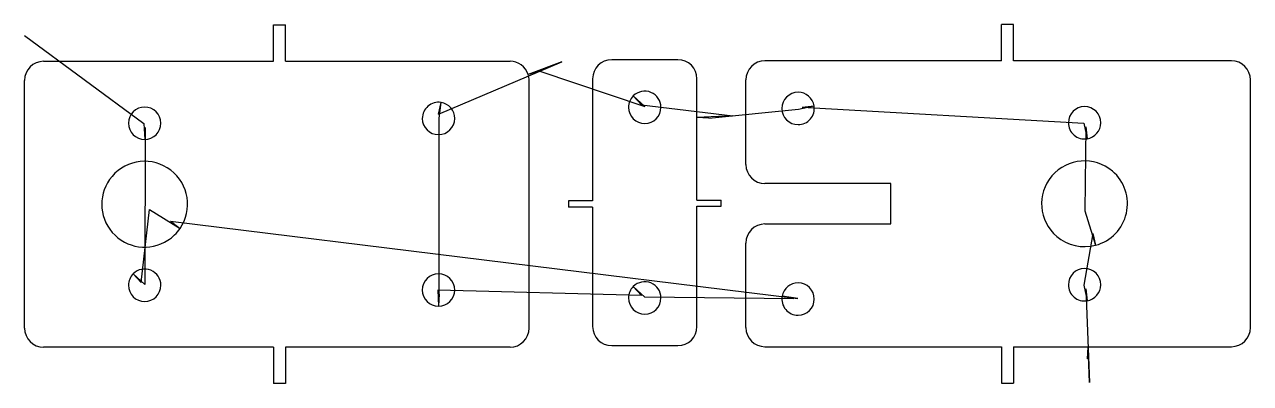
# Model space of a CAD drawing. Extents: x 1 to 6.06, y 0.85 to 2.33.
import ezdxf

# ---------------------------------------------------------------- set-up
doc = ezdxf.new("R2010")
doc.units = 0
doc.layers.get('0').update_dxf_attribs({"linetype": 'CONTINUOUS'})
for name, color, linetype in [('2', 7, 'CONTINUOUS'), ('3', 7, 'CONTINUOUS'), ('9', 7, 'CONTINUOUS')]:
    doc.layers.add(name, color=color, linetype=linetype)

msp = doc.modelspace()

# ---------------------------------------------------------------- linework, layer by layer
at = {"color": 0, "linetype": 'CONTINUOUS'}
for p, q in [((2.0276, 2.3311), (2.0776, 2.3311)), ((5.0837, 2.333), (5.0337, 2.333)), ((1, 2.2877), (1.4932, 1.9246)), ((2.7099, 1.9622), (3.2186, 2.1787)), ((3.1275, 2.14), (3.5616, 1.9943)), ((3.5474, 2.0015), (3.9248, 1.9555)), ((3.8262, 1.9468), (4.1958, 1.9836)), ((4.2107, 1.991), (5.3744, 1.9254)), ((2.7115, 1.219), (2.7125, 1.9465)), ((1.4982, 1.908), (1.4966, 1.2594)), ((5.3819, 1.9105), (5.3782, 1.563)), ((3.2457, 1.604), (3.2457, 1.579)), ((3.8765, 1.5823), (3.8765, 1.6073)), ((1.4823, 1.2666), (1.5162, 1.5689)), ((1.6025, 1.5204), (4.1933, 1.2018)), ((5.4118, 1.4698), (5.3744, 1.2561)), ((3.5474, 1.2141), (2.7065, 1.2356)), ((5.3819, 1.2412), (5.398, 0.8536)), ((4.1767, 1.1997), (3.5616, 1.2069)), ((2.0776, 0.85), (2.0276, 0.85)), ((5.0337, 0.8519), (5.0837, 0.8519))]:
    msp.add_line(p, q, dxfattribs=at)
at = {"layer": '2', "color": 2, "linetype": 'CONTINUOUS'}
for p, q in [((2.0276, 2.1811), (2.0276, 2.3311)), ((2.0776, 2.1811), (2.0776, 2.3311)), ((5.0337, 2.183), (5.0337, 2.333)), ((5.0837, 2.183), (5.0837, 2.333)), ((3.3457, 1.604), (3.2457, 1.604)), ((3.3457, 1.579), (3.2457, 1.579)), ((3.7765, 1.6073), (3.8765, 1.6073)), ((3.7765, 1.5823), (3.8765, 1.5823)), ((2.0276, 1), (2.0276, 0.85)), ((2.0776, 1), (2.0776, 0.85)), ((5.0337, 1.0019), (5.0337, 0.8519)), ((5.0837, 1.0019), (5.0837, 0.8519))]:
    msp.add_line(p, q, dxfattribs=at)
at = {"layer": '3', "color": 3, "linetype": 'CONTINUOUS'}
for p, q in [((1.0787, 2.1811), (2.0276, 2.1811)), ((2.0776, 2.1811), (3.0046, 2.1811)), ((3.6977, 2.1877), (3.4245, 2.1877)), ((5.0337, 2.183), (4.0574, 2.183)), ((5.9833, 2.183), (5.0837, 2.183)), ((1, 1.0787), (1, 2.1024)), ((3.0834, 1.0787), (3.0834, 2.1024)), ((3.3457, 2.1089), (3.3457, 1.604)), ((3.7765, 1.949), (3.7765, 2.1089)), ((3.9787, 1.7547), (3.9787, 2.1043)), ((6.0621, 1.0807), (6.0621, 2.1043)), ((3.7765, 1.6073), (3.7765, 1.949)), ((4.5771, 1.676), (4.0574, 1.676)), ((4.5771, 1.509), (4.5771, 1.676)), ((3.3457, 1.579), (3.3457, 1.0853)), ((3.7765, 1.0853), (3.7765, 1.5823)), ((4.0574, 1.509), (4.5771, 1.509)), ((3.9787, 1.0807), (3.9787, 1.4303)), ((2.0276, 1), (1.0787, 1)), ((3.0046, 1), (2.0776, 1)), ((3.4245, 1.0066), (3.6977, 1.0066)), ((4.0574, 1.0019), (5.0337, 1.0019)), ((5.0837, 1.0019), (5.3915, 1.0019)), ((5.3915, 1.0019), (5.9833, 1.0019))]:
    msp.add_line(p, q, dxfattribs=at)
for centre, radius, start, end in [((1.0787, 2.1024), 0.0787, 90, 180), ((3.0046, 2.1024), 0.0787, 18, 90), ((3.4245, 2.1089), 0.0787, 90, 180), ((3.6977, 2.1089), 0.0787, 360, 90), ((4.0574, 2.1043), 0.0787, 90, 180), ((5.9833, 2.1043), 0.0787, 0, 90), ((3.0046, 2.1024), 0.0787, 0, 18), ((3.5611, 1.9908), 0.0669, 135, 180), ((3.5611, 1.9908), 0.0669, 360, 135), ((4.1941, 1.9862), 0.0669, 90, 270), ((4.1941, 1.9862), 0.0669, 9, 90), ((1.4961, 1.9252), 0.0669, 0, 180), ((2.7094, 1.9449), 0.0669, 81, 180), ((2.7094, 1.9449), 0.0669, 0, 81), ((3.5611, 1.9908), 0.0669, 180, 360), ((4.1941, 1.9862), 0.0669, 270, 9), ((5.377, 1.9271), 0.0669, 0, 180), ((1.4961, 1.9252), 0.0669, 180, 270), ((1.4961, 1.9252), 0.0669, 270, 0), ((2.7094, 1.9449), 0.0669, 180, 360), ((5.377, 1.9271), 0.0669, 180, 279), ((5.377, 1.9271), 0.0669, 279, 0), ((1.4961, 1.5906), 0.1772, 325.6225, 139.4858), ((4.0574, 1.7547), 0.0787, 180, 270), ((5.377, 1.5925), 0.1772, 49.4858, 229.4858), ((5.377, 1.5925), 0.1772, 284.8457, 49.4858), ((1.4961, 1.5906), 0.1772, 139.4858, 302.7042), ((1.4961, 1.5906), 0.1772, 302.7042, 325.6225), ((4.0574, 1.4303), 0.0787, 90, 180), ((5.377, 1.5925), 0.1772, 229.4858, 284.8457), ((1.4961, 1.2559), 0.0669, 360, 135), ((5.377, 1.2579), 0.0669, 0, 180), ((1.4961, 1.2559), 0.0669, 135, 180), ((2.7094, 1.2362), 0.0669, 0, 180), ((3.5611, 1.2034), 0.0669, 360, 135), ((4.1941, 1.1988), 0.0669, 90, 170), ((4.1941, 1.1988), 0.0669, 270, 90), ((1.4961, 1.2559), 0.0669, 180, 360), ((2.7094, 1.2362), 0.0669, 180, 270), ((2.7094, 1.2362), 0.0669, 270, 0), ((3.5611, 1.2034), 0.0669, 135, 180), ((5.377, 1.2579), 0.0669, 180, 279), ((5.377, 1.2579), 0.0669, 279, 0), ((3.5611, 1.2034), 0.0669, 180, 0), ((4.1941, 1.1988), 0.0669, 170, 270), ((1.0787, 1.0787), 0.0787, 180, 270), ((3.0046, 1.0787), 0.0787, 270, 0), ((3.4245, 1.0853), 0.0787, 180, 270), ((3.6977, 1.0853), 0.0787, 270, 0), ((4.0574, 1.0807), 0.0787, 180, 270), ((5.9833, 1.0807), 0.0787, 270, 0)]:
    msp.add_arc(centre, radius, start, end, dxfattribs=at)
at = {"layer": '9', "color": 9, "linetype": 'CONTINUOUS'}
for p, q in [((3.2186, 2.1787), (3.0795, 2.1267)), ((3.1275, 2.14), (3.0795, 2.1267)), ((3.5616, 1.9943), (3.5138, 2.0381)), ((3.5474, 2.0015), (3.5138, 2.0381)), ((2.7099, 1.9622), (2.7198, 2.011)), ((2.7125, 1.9465), (2.7198, 2.011)), ((4.1958, 1.9836), (4.2602, 1.9967)), ((4.2107, 1.991), (4.2602, 1.9967)), ((1.4932, 1.9246), (1.4961, 1.8583)), ((3.9248, 1.9555), (3.7765, 1.949)), ((3.8262, 1.9468), (3.7765, 1.949)), ((5.3744, 1.9254), (5.3875, 1.861)), ((1.4982, 1.908), (1.4961, 1.8583)), ((5.3819, 1.9105), (5.3875, 1.861)), ((1.5162, 1.5689), (1.6423, 1.4905)), ((1.6025, 1.5204), (1.6423, 1.4905)), ((5.3782, 1.563), (5.4224, 1.4212)), ((5.4118, 1.4698), (5.4224, 1.4212)), ((1.4966, 1.2594), (1.4487, 1.3032)), ((1.4823, 1.2666), (1.4487, 1.3032)), ((2.7065, 1.2356), (2.7094, 1.1693)), ((2.7115, 1.219), (2.7094, 1.1693)), ((3.5616, 1.2069), (3.5138, 1.2507)), ((3.5474, 1.2141), (3.5138, 1.2507)), ((5.3744, 1.2561), (5.3875, 1.1917)), ((5.3819, 1.2412), (5.3875, 1.1917)), ((4.1933, 1.2018), (4.1281, 1.2104)), ((4.1767, 1.1997), (4.1281, 1.2104)), ((5.3894, 0.9522), (5.3915, 1.0019)), ((5.398, 0.8536), (5.3915, 1.0019))]:
    msp.add_line(p, q, dxfattribs=at)

doc.saveas('drawing.dxf')
